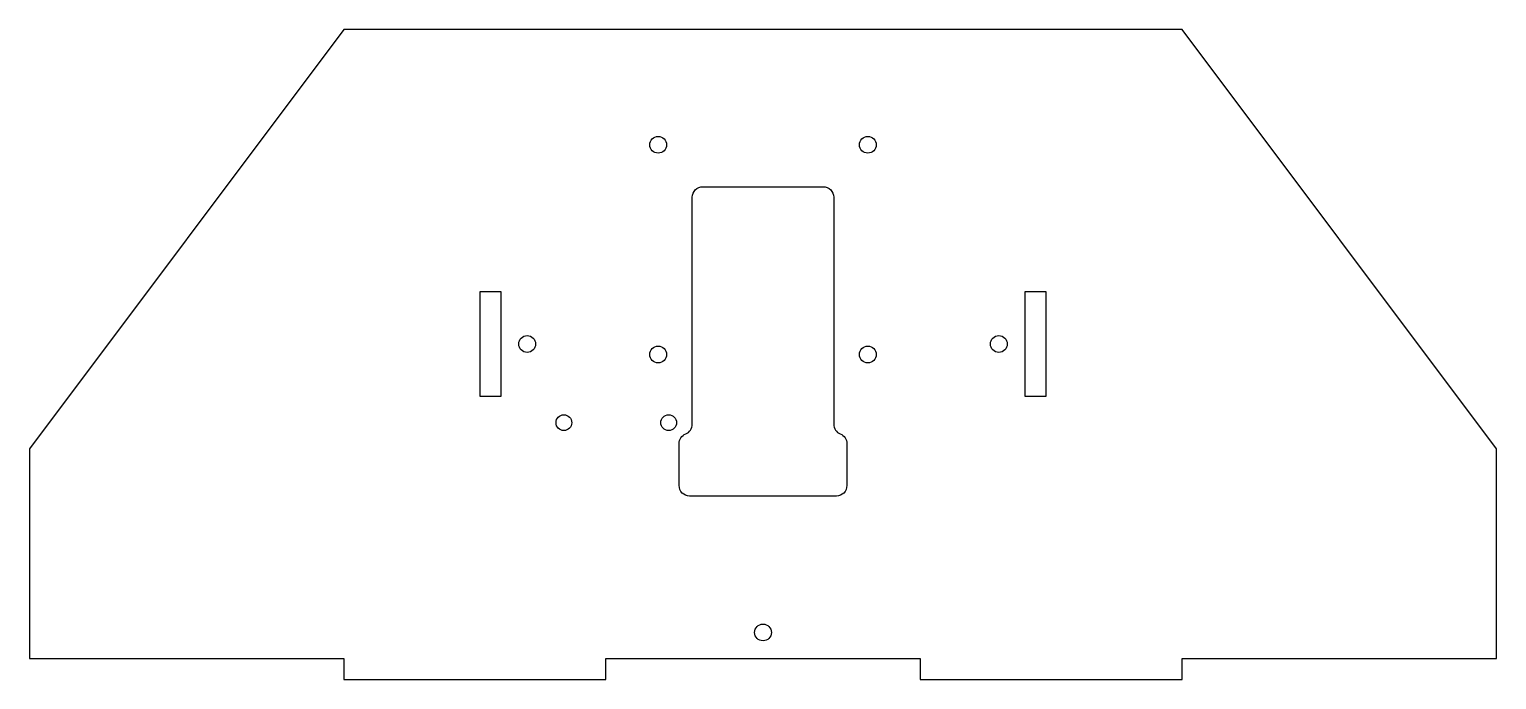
# Model space of a CAD drawing. Header units: millimetres. Extents: x -140 to 140, y 0 to 124.
import ezdxf

# ---------------------------------------------------------------- set-up
doc = ezdxf.new("R2010")
doc.units = ezdxf.units.MM
doc.layers.get('0').update_dxf_attribs({"linetype": 'CONTINUOUS'})

msp = doc.modelspace()

# ---------------------------------------------------------------- linework, layer by layer
for points in [[(-80, 4), (-80, 0), (-30, 0), (-30, 4), (30, 4), (30, 0), (80, 0), (80, 4), (140, 4), (140, 44), (80, 124), (-80, 124), (-140, 44), (-140, 4)], [(-54, 74), (-50, 74), (-50, 54), (-54, 54)], [(50, 74), (54, 74), (54, 54), (50, 54)]]:
    msp.add_lwpolyline(points, close=True)
msp.add_lwpolyline([(13.5, 48.71, 0.305615), (14.75, 46.85, -0.305615), (16, 45), (16, 37, -0.414214), (14, 35), (-14, 35, -0.414214), (-16, 37), (-16, 45, -0.305615), (-14.75, 46.85, 0.305615), (-13.5, 48.71), (-13.5, 92, -0.414214), (-11.5, 94), (11.5, 94, -0.414214), (13.5, 92)], format="xyb", close=True)
for centre, radius in [((-20, 102), 1.6), ((20, 102), 1.6), ((-45, 64), 1.6), ((45, 64), 1.6), ((-20, 62), 1.6), ((20, 62), 1.6), ((-38, 49), 1.5), ((-18, 49), 1.5), ((0, 9), 1.6)]:
    msp.add_circle(centre, radius)

doc.saveas('drawing.dxf')
